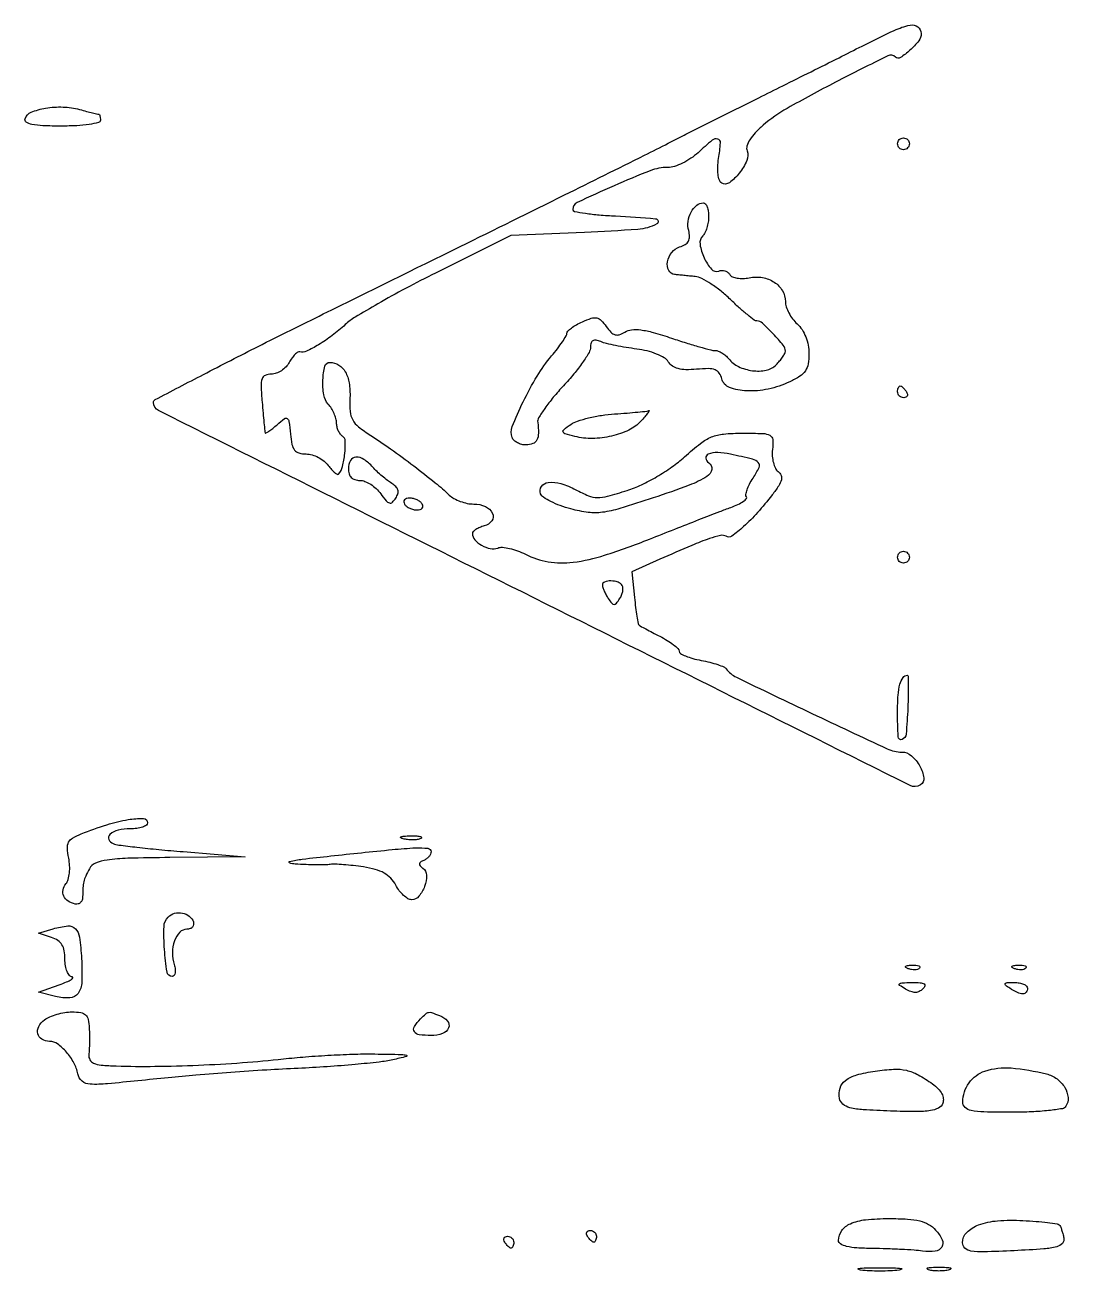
# Model space of a CAD drawing. Extents: x 0 to 1897, y 0 to 3427.
# Drawn here: x 1345.2 to 1521.9, y 2018.1 to 2229.1 of the extents above; entities that cross this region are included whole.
import ezdxf

# ---------------------------------------------------------------- set-up
doc = ezdxf.new("R2010")
doc.units = 0
doc.header["$MEASUREMENT"] = 0

msp = doc.modelspace()

# ---------------------------------------------------------------- linework, layer by layer
for points in [[(1497, 2227.663224, -0.167788), (1496.574317, 2226.430417, -0.04203), (1495.104027, 2224.848899, -0.041463), (1493.485373, 2223.605731, -0.353022), (1492.636733, 2223.6966, 0.322678), (1491.337581, 2223.907773, 0.003211), (1482.47964, 2219.413295, 0.009048), (1474.300988, 2215.008094, 0.050229), (1470.222278, 2212.141983, 0.027199), (1468.906341, 2210.872852, 0.047487), (1467.985108, 2209.671574, 0.061507), (1467.494849, 2208.620543, 0.171657), (1467.516024, 2207.818838, -0.197819), (1467.476393, 2206.180696, -0.062837), (1466.194874, 2204.044217, -0.06704), (1464.516535, 2202.413153, -0.30682), (1463.227796, 2202.359214, -0.171154), (1462.822994, 2202.861645, -0.053091), (1462.595541, 2203.819713, -0.04366), (1462.545657, 2205.074108, -0.028347), (1462.696686, 2206.518323, 0.020697), (1463.012215, 2209.146436, 0.357668), (1462.551487, 2209.807212, 0.247549), (1461.609559, 2209.606049, 0.012982), (1459.216574, 2207.5, -0.039518), (1458.005624, 2206.543231, -0.034002), (1456.598479, 2205.734375, -0.035458), (1455.21366, 2205.176702, -0.078146), (1454.089975, 2205, 0.092827), (1451.125308, 2204.444816, 0.011386), (1445.004594, 2201.907252, 0.0063), (1438.724891, 2199.039488, 0.290211), (1438, 2197.895771, 0.358009), (1438.272769, 2197.563646, 0.011197), (1440.129688, 2197.238707, 0.017145), (1442.470419, 2196.964647, 0.010441), (1445.25, 2196.79381, -0.015421), (1452.032463, 2196.309111, -0.740809), (1452.205924, 2195.423559, -0.104692), (1449.014009, 2194.504275, -0.007953), (1440, 2194), (1427.5, 2193.5), (1414.756344, 2187.12055, 0.006213), (1409.69094, 2184.505604, 0.007534), (1405.010473, 2181.924006, 0.006489), (1401.141972, 2179.646498, 0.050628), (1399.474256, 2178.388561, -0.02467), (1397.262976, 2176.533276, -0.027225), (1394.948888, 2174.969368, -0.025076), (1392.885056, 2173.869247, -0.180345), (1391.779857, 2173.777596, 0.21827), (1391.431154, 2173.722865, 0.050186), (1390.958401, 2173.336034, 0.042918), (1390.455177, 2172.737315, 0.030452), (1389.994674, 2171.990048, -0.069117), (1389.440432, 2171.228949, -0.056058), (1388.661873, 2170.584576, -0.057688), (1387.788072, 2170.147152, -0.087441), (1386.95307, 2170, 0.100948), (1385.918334, 2169.78894, 0.215755), (1385.378026, 2169.201196, 0.090708), (1385.209799, 2167.985063, 0.010713), (1385.387524, 2165.25, 0.001278), (1385.552323, 2163.400531, 0.00188), (1385.707394, 2161.776347, 0.00087), (1385.847132, 2160.393199, 0.035352), (1385.89927, 2160.095012, 0.485357), (1386.042305, 2160.030572, 0.025852), (1386.537295, 2160.322013, 0.024628), (1387.182193, 2160.795257, 0.013312), (1387.929819, 2161.436487, -0.017775), (1389.161081, 2162.473604, -0.331707), (1389.63884, 2162.485025, -0.209264), (1389.937853, 2161.987947, -0.008363), (1390.179819, 2159.841475, 0.027385), (1390.445076, 2158.089764, 0.116858), (1390.890329, 2157.138325, 0.159158), (1391.633301, 2156.646481, 0.06476), (1392.848499, 2156.475537, -0.068952), (1393.849769, 2156.326153, -0.047539), (1394.915783, 2155.89939, -0.047511), (1395.882827, 2155.278518, -0.068537), (1396.588167, 2154.548538, 0.022096), (1397.148173, 2153.849699, 0.038414), (1397.679266, 2153.330303, 0.048646), (1398.116058, 2153.031311, 0.353821), (1398.348991, 2153.073001, 0.117949), (1399.015543, 2154.357308, 0.035607), (1399.395994, 2156.537892, 0.031695), (1399.477532, 2158.672422, 0.253222), (1399.00367, 2159.497732, -0.096376), (1398.619225, 2159.852827, -0.052653), (1398.294828, 2160.409416, -0.049729), (1398.074449, 2161.06756, -0.055993), (1398, 2161.730276, 0.068997), (1397.898585, 2162.461706, 0.035555), (1397.583979, 2163.332678, 0.034518), (1397.125856, 2164.198401, 0.043895), (1396.583759, 2164.921259, -0.144482), (1395.837201, 2166.489849, -0.049354), (1395.688065, 2169.031488, -0.051039), (1396.017777, 2171.337663, -0.351199), (1396.866577, 2171.984687, -0.134291), (1398.365314, 2171.535561, -0.123937), (1399.481166, 2170.375653, -0.092472), (1400.129844, 2168.512321, -0.047647), (1400.266985, 2166.037831, 0.028305), (1400.306871, 2163.655093, 0.107608), (1400.726745, 2162.236284, 0.101677), (1401.711985, 2161.077828, 0.02383), (1403.802171, 2159.599096, -0.012824), (1407.152571, 2157.337752, -0.007413), (1411.069367, 2154.456775, -0.007198), (1414.723107, 2151.601092, -0.022003), (1417.083888, 2149.522992, 0.06555), (1417.876208, 2148.939346, 0.037944), (1418.954251, 2148.447379, 0.03725), (1420.130929, 2148.111813, 0.050879), (1421.226899, 2148, -0.104351), (1423.201787, 2147.583299, -0.178891), (1424.39549, 2146.425952, -0.276522), (1424.277437, 2145.156607, -0.172357), (1423.004126, 2144.290828, 0.033402), (1422.236836, 2144.034377, 0.045235), (1421.588712, 2143.697168, 0.053094), (1421.136723, 2143.334463, 0.19971), (1421, 2143.005813, 0.184433), (1421.398653, 2141.961821, 0.080558), (1422.569442, 2141.014093, 0.077752), (1424.030575, 2140.456542, 0.14494), (1425.282995, 2140.555101, -0.111598), (1426.088191, 2140.671965, -0.035243), (1427.297498, 2140.490922, -0.033208), (1428.659214, 2140.091301, -0.031361), (1429.983254, 2139.50866, 0.078999), (1433.839046, 2138.232693, 0.07085), (1438.052663, 2138.146537, 0.048288), (1443.392252, 2139.32668, 0.015717), (1451, 2142.06459, -0.000566), (1455.258941, 2143.744723, -0.00063), (1459.372991, 2145.356329, -0.000581), (1462.884654, 2146.722154, -0.003304), (1464.759118, 2147.434488, 0.020616), (1465.967548, 2147.942247, 0.038746), (1466.887845, 2148.46486, 0.054913), (1467.433541, 2148.927892, 0.406051), (1467.429215, 2149.237452, -0.244082), (1467.306197, 2149.626037, -0.040524), (1467.509139, 2150.410317, -0.036595), (1467.924614, 2151.373164, -0.024884), (1468.528432, 2152.403049, 0.032016), (1469.543383, 2154.192138, 0.311944), (1469.417884, 2155.00739, 0.143603), (1468.449992, 2155.571955, 0.006645), (1464.704011, 2156.447072, 0.046142), (1462.549959, 2156.715529, 0.102678), (1460.92945, 2156.43257, 0.337825), (1460.52865, 2155.766526, 0.230813), (1461.021353, 2154.986803, -0.308655), (1461.519161, 2153.867462, -0.209535), (1460.711501, 2152.669984, -0.052183), (1457.725475, 2151.190388, -0.008547), (1451.633552, 2149.044493, -0.006522), (1445.983447, 2147.243692, -0.040431), (1443.011128, 2146.595611, -0.065185), (1440.616455, 2146.586809, -0.033721), (1437.674225, 2147.164645, -0.022488), (1435.870329, 2147.735152, -0.028452), (1434.265291, 2148.429257, -0.028792), (1433.026418, 2149.142911, -0.157328), (1432.547393, 2149.737092, -0.252027), (1432.705513, 2150.971866, -0.211579), (1433.856363, 2151.650277, -0.101505), (1435.993145, 2151.464614, -0.051297), (1438.502284, 2150.428837, 0.026869), (1440.66134, 2149.411674, 0.093161), (1442.167881, 2149.10509, 0.070217), (1443.899233, 2149.323046, 0.011074), (1447.197548, 2150.29862, 0.032931), (1449.621572, 2151.254365, 0.022206), (1452.251973, 2152.64326, 0.02201), (1454.785557, 2154.282357, 0.029416), (1456.919686, 2155.997776, -0.017851), (1459.613961, 2158.267929, -0.069447), (1461.495647, 2159.359861, -0.074463), (1463.537432, 2159.856235, -0.022461), (1466.736108, 2160, -0.007552), (1470.228753, 2159.947242, -0.117013), (1471.379261, 2159.637266, -0.255658), (1471.850506, 2158.908585, -0.04704), (1471.816422, 2157.25, 0.045438), (1471.789671, 2156.123619, 0.045675), (1471.967034, 2155.01296, 0.049721), (1472.307453, 2154.077484, 0.114225), (1472.77348, 2153.496247, -0.128623), (1473.265618, 2152.845438, -0.161347), (1473.319488, 2152.095137, -0.084204), (1472.87583, 2151.091633, -0.018444), (1471.77348, 2149.551335, -0.017463), (1469.27265, 2146.539546, -0.027918), (1466.912879, 2144.171826, -0.026914), (1464.915822, 2142.565313, -0.303102), (1463.949129, 2142.53144, 0.19617), (1463.024299, 2142.686534, 0.028362), (1461.147645, 2142.151002, 0.017462), (1458.161133, 2140.993995, 0.003241), (1452.762268, 2138.640994), (1448.024535, 2136.539488), (1448.453192, 2132.162153, 0.005978), (1448.639848, 2130.465461, 0.009016), (1448.846722, 2128.992748, 0.004512), (1449.05417, 2127.759202, 0.17319), (1449.190925, 2127.519585, 0.051822), (1449.425169, 2127.357379, 0.001949), (1450.363897, 2126.846738, 0.003501), (1451.482394, 2126.254016, 0.002455), (1452.75, 2125.601496, -0.019677), (1453.994804, 2124.905482, -0.027402), (1455.045312, 2124.180652, -0.026511), (1455.8169, 2123.515074, -0.204277), (1456, 2123.085611, 0.267098), (1456.216556, 2122.709145, 0.032749), (1457.100889, 2122.269568, 0.031713), (1458.311748, 2121.851539, 0.020896), (1459.747708, 2121.519507, -0.014716), (1461.219624, 2121.198269, -0.019248), (1462.542075, 2120.813982, -0.017094), (1463.601678, 2120.420608, -0.142545), (1463.997708, 2120.105014, 0.127323), (1465.699704, 2118.663442, 0.001628), (1478.505725, 2112.53727, 0.001846), (1491.250414, 2106.548899, 0.109323), (1493.730847, 2106, -0.183797), (1495.340165, 2105.38774, -0.082702), (1496.781388, 2103.600735, -0.094666), (1497.44529, 2101.629702, -0.296602), (1496.87679, 2100.423852, -0.259581), (1495.112182, 2100.343289, -0.000086), (1431.502164, 2132.057114, -0.000082), (1367.859857, 2163.813695, -0.284254), (1367, 2165.203964, -0.278991), (1367.287681, 2165.679409, -0.000553), (1375.445312, 2169.940881, -0.003511), (1384.727024, 2174.693927, -0.002142), (1395.75, 2180.182239, 0.000151), (1418.910567, 2191.598992, 0.000334), (1436.588173, 2200.334321, 0.000232), (1450.163093, 2207.061462, 0.004913), (1454.179012, 2209.103321, -0.001817), (1456.835605, 2210.474809, -0.001812), (1459.504571, 2211.828237, -0.001098), (1463.133425, 2213.641947, -0.00023), (1469.5, 2216.802879, 0.000543), (1473.561136, 2218.82236, 0.000332), (1478.347795, 2221.213078, 0.000333), (1483.085072, 2223.587011, 0.000592), (1486.981855, 2225.548786, -0.007373), (1492.436136, 2228.202567, -0.057582), (1495.110537, 2229.097885, -0.214472), (1496.420795, 2228.812394, -0.237763)], [(1357.743398, 2214, -0.292445), (1357.842661, 2213.936513, -0.045424), (1357.924623, 2213.70625, -0.038589), (1357.981418, 2213.383225, -0.02423), (1358, 2213, -0.346239), (1357.684191, 2212.598617, -0.021695), (1356.104167, 2212.287975, -0.024055), (1353.989965, 2212.070197, -0.013637), (1351.416667, 2212, -0.009454), (1348.270574, 2212.05949, -0.04056), (1346.410538, 2212.281677, -0.09353), (1345.452724, 2212.671461, -0.34223), (1345.249165, 2213.25, -0.219653), (1346.278947, 2214.347473, -0.054506), (1348.711728, 2215.036152, -0.050551), (1351.675745, 2215.231902, -0.057201), (1354.493398, 2214.807938, 0.00201), (1355.659052, 2214.498341, 0.002982), (1356.682862, 2214.237332, 0.001323), (1357.558253, 2214.022171, 0.059662)], [(1495, 2209, -0.099038), (1494.923658, 2208.618362, -0.097945), (1494.70625, 2208.29375, -0.097945), (1494.381638, 2208.076342, -0.099038), (1494, 2208, -0.099038), (1493.618362, 2208.076342, -0.097945), (1493.29375, 2208.29375, -0.097945), (1493.076342, 2208.618362, -0.099038), (1493, 2209, -0.099038), (1493.076342, 2209.381638, -0.097945), (1493.29375, 2209.70625, -0.097945), (1493.618362, 2209.923658, -0.099038), (1494, 2210, -0.099038), (1494.381638, 2209.923658, -0.097945), (1494.70625, 2209.70625, -0.097945), (1494.923658, 2209.381638, -0.099038)], [(1461, 2196.7, -0.038619), (1460.926208, 2195.746055, -0.034983), (1460.70619, 2194.781815, -0.036771), (1460.383972, 2193.945569, -0.086239), (1459.999796, 2193.399796, 0.241071), (1459.544264, 2191.98881, 0.067121), (1460.24038, 2189.696909, 0.071364), (1461.478506, 2187.771205, 0.313632), (1462.717975, 2187.455934, -0.088599), (1463.232532, 2187.550641, -0.079097), (1463.770078, 2187.467977, -0.080405), (1464.247685, 2187.224819, -0.096761), (1464.589255, 2186.855582, 0.159035), (1465.025665, 2186.486659, 0.056358), (1465.822838, 2186.262798, 0.048937), (1466.81715, 2186.1997, 0.040558), (1467.87128, 2186.321989, -0.091511), (1470.12027, 2186.353598, -0.103593), (1472.125755, 2185.564397, -0.114723), (1473.502508, 2184.118743, -0.133928), (1474, 2182.294745, 0.080152), (1474.143779, 2181.40359, 0.041305), (1474.5875, 2180.361321, 0.039688), (1475.234657, 2179.339074, 0.047915), (1476, 2178.5, -0.065281), (1476.81841, 2177.537871, -0.049236), (1477.455208, 2176.302924, -0.04709), (1477.862581, 2174.905132, -0.047404), (1478, 2173.458954, -0.042355), (1477.852423, 2171.71996, -0.107909), (1477.380413, 2170.552817, -0.100097), (1476.439805, 2169.637132, -0.033336), (1474.75, 2168.70123, -0.056716), (1471.108612, 2167.470882, -0.063863), (1467.429244, 2167.157481, -0.079699), (1464.538937, 2167.748313, -0.243211), (1463.239637, 2169.191628, 0.085731), (1462.78933, 2170.181793, 0.15341), (1462.094352, 2170.730678, 0.094536), (1460.956169, 2170.932536, 0.020526), (1458.954657, 2170.824285, -0.026372), (1457.156606, 2170.7481, -0.062367), (1455.830315, 2170.928191, -0.085839), (1454.864122, 2171.372233, -0.102987), (1454.173503, 2172.093785, 0.119078), (1453.485713, 2172.768105, 0.038754), (1452.202689, 2173.405375, 0.035413), (1450.589065, 2173.92713, 0.030123), (1448.828254, 2174.250652, -0.010187), (1447.042828, 2174.505631, -0.009987), (1445.257362, 2174.834587, -0.009915), (1443.703593, 2175.185305, -0.036829), (1442.75, 2175.496513, 0.048157), (1441.935292, 2175.742155, 0.173234), (1441.406461, 2175.664142, 0.20416), (1441.099835, 2175.283787, 0.069034), (1441, 2174.564148, -0.135113), (1440.748888, 2173.651844, -0.018208), (1439.659863, 2171.96624, -0.019924), (1438.184796, 2170.025341, -0.01558), (1436.437831, 2168.03699, 0.014474), (1434.70358, 2166.071892, 0.01987), (1433.268865, 2164.201739, 0.016981), (1432.216811, 2162.598422, 0.172111), (1432.056313, 2161.829831, -0.03341), (1432.181751, 2159.994051, -0.118611), (1431.909336, 2158.8547, -0.178128), (1431.229396, 2158.224528, -0.09904), (1430.106989, 2158, -0.061622), (1429.347088, 2158.094011, -0.060486), (1428.62788, 2158.370489, -0.06586), (1428.05528, 2158.77872, -0.113863), (1427.729995, 2159.26124, -0.18843), (1427.741199, 2161.102547, -0.017951), (1429.586342, 2165.296405, -0.023735), (1431.954314, 2169.653336, -0.038572), (1434.408572, 2173.073714, 0.011305), (1435.401117, 2174.308927, 0.015236), (1436.238768, 2175.472839, 0.012252), (1436.874823, 2176.467702, 0.136932), (1437, 2176.91621, -0.203693), (1437.15619, 2177.283698, -0.031579), (1437.772424, 2177.806849, -0.030899), (1438.622468, 2178.362519, -0.02242), (1439.629529, 2178.877063, -0.027704), (1441.130789, 2179.463033, -0.129973), (1442.04798, 2179.516513, -0.149999), (1442.800237, 2179.107472, -0.041016), (1443.673106, 2178.056319, 0.037761), (1444.464253, 2177.090877, 0.129545), (1445.149183, 2176.669851, 0.153677), (1445.881087, 2176.678242, 0.060528), (1446.804423, 2177.109933, -0.113546), (1447.961477, 2177.508999, -0.058528), (1449.501344, 2177.492175, -0.037475), (1451.628171, 2177.054925, -0.011815), (1454.7293, 2176.091192, 0.00527), (1457.192262, 2175.290283, 0.006924), (1459.457494, 2174.614288, 0.005199), (1461.362566, 2174.095726, 0.063928), (1462.108212, 2174, -0.092492), (1462.636885, 2173.90136, -0.043799), (1463.261578, 2173.594607, -0.041395), (1463.878368, 2173.147968, -0.045993), (1464.389757, 2172.61994, 0.111913), (1466.085742, 2171.275115, 0.079593), (1468.419587, 2170.582034, 0.0832), (1470.747923, 2170.666344, 0.146838), (1472.427672, 2171.57053, 0.021585), (1473.029583, 2172.22678, 0.025484), (1473.538129, 2172.898364, 0.025627), (1473.903111, 2173.499158, 0.124303), (1474, 2173.882867, 0.173482), (1473.644814, 2174.875759, 0.017057), (1471.941216, 2176.813445, 0.016468), (1470.108995, 2178.635269, 0.18963), (1469.181887, 2179, -0.162759), (1468.735001, 2179.149428, -0.00901), (1467.558967, 2180.068576, -0.013164), (1466.185131, 2181.244047, -0.009193), (1464.696485, 2182.637704, 0.023893), (1463.099214, 2184.047295, 0.024988), (1461.397655, 2185.275768, 0.025674), (1459.829426, 2186.18206, 0.092167), (1458.725643, 2186.510081, 0.00016), (1457.781896, 2186.609284, 0.000137), (1456.786595, 2186.713308, 0.000138), (1455.881147, 2186.807438, 0.000392), (1455.25, 2186.872377, -0.257752), (1454.250282, 2187.565559, -0.161064), (1454.04545, 2189.01257, -0.122151), (1454.760345, 2190.605452, -0.150753), (1456.091421, 2191.529016, 0.058032), (1457.041087, 2191.956835, 0.131492), (1457.585407, 2192.518054, 0.13254), (1457.774214, 2193.272941, 0.059399), (1457.633272, 2194.294368, -0.099236), (1457.542069, 2195.866327, -0.08689), (1458.049879, 2197.434244, -0.097861), (1458.987225, 2198.589446, -0.175271), (1460.122445, 2199, -0.233957), (1460.458758, 2198.833522, -0.071875), (1460.742218, 2198.324375, -0.054872), (1460.935924, 2197.580861, -0.036323)], [(1494.5, 2167, -0.082592), (1494.656512, 2166.6179, -0.161196), (1494.6254, 2166.29375, -0.182303), (1494.413961, 2166.078288, -0.108972), (1494.059017, 2166, -0.093332), (1493.654762, 2166.076123, -0.09642), (1493.311086, 2166.29375, -0.099167), (1493.081062, 2166.618444, -0.105053), (1493, 2167, -0.042167), (1493.032345, 2167.382849, -0.061769), (1493.129539, 2167.70625, -0.081139), (1493.272352, 2167.92554, -0.210953), (1493.440983, 2168, -0.151918), (1493.65171, 2167.934461, -0.038439), (1493.933975, 2167.70625, -0.035638), (1494.231006, 2167.382774, -0.029505)], [(1449.517699, 2162.019558, -0.098824), (1447.502788, 2160.52492, -0.05365), (1444.578263, 2159.510046, -0.051688), (1441.339138, 2159.107843, -0.066638), (1438.362789, 2159.445082, -0.008619), (1436.659205, 2159.904009, -0.248623), (1436.343607, 2160.208657, -0.316406), (1436.459488, 2160.58703, -0.012429), (1437.692545, 2161.497204, -0.073472), (1438.81035, 2162.057062, -0.020997), (1440.681266, 2162.586274, -0.020655), (1442.868519, 2163.012304, -0.020574), (1445.086329, 2163.257082, 0.002692), (1447.190207, 2163.413405, 0.004011), (1449.028699, 2163.574819, 0.001773), (1450.594506, 2163.730567, 0.081624), (1450.904988, 2163.815018, -0.75344), (1450.9497, 2163.762772, -0.01858), (1450.664529, 2163.363906, -0.013247), (1450.177921, 2162.767477, -0.006182)], [(1400, 2154, 0.072034), (1400.12513, 2153.135963, 0.121436), (1400.492912, 2152.507295, 0.123915), (1401.104519, 2152.129614, 0.076808), (1401.943296, 2152, -0.093817), (1402.802699, 2151.837315, -0.048418), (1403.781312, 2151.339063, -0.045783), (1404.721263, 2150.610772, -0.051653), (1405.471488, 2149.75, 0.018185), (1406.381915, 2148.552484, 0.150774), (1406.944446, 2148.179817, 0.267252), (1407.443262, 2148.300033, 0.059868), (1408.023814, 2149, 0.067534), (1408.374745, 2149.749394, 0.143205), (1408.386567, 2150.384411, 0.134376), (1408.051396, 2150.952525, 0.05638), (1407.343046, 2151.5, -0.02683), (1406.599187, 2152.007805, -0.01363), (1405.717916, 2152.720313, -0.0135), (1404.846328, 2153.506866, -0.01963), (1404.125182, 2154.25, 0.06141), (1402.623848, 2155.558831, 0.165195), (1401.275615, 2155.927475, 0.253967), (1400.356917, 2155.354122, 0.129576)], [(1409.5, 2148, 0.091204), (1409.846464, 2147.617096, 0.053126), (1410.377112, 2147.29375, 0.050746), (1410.99842, 2147.074178, 0.059645), (1411.618034, 2147, 0.069308), (1412.146634, 2147.073627, 0.14379), (1412.495862, 2147.29375, 0.190139), (1412.613866, 2147.620091, 0.131946), (1412.5, 2148, 0.091204), (1412.153536, 2148.382904, 0.053126), (1411.622888, 2148.70625, 0.050746), (1411.00158, 2148.925822, 0.059645), (1410.381966, 2149, 0.069308), (1409.853366, 2148.926373, 0.14379), (1409.504138, 2148.70625, 0.190139), (1409.386134, 2148.379909, 0.131946)], [(1495, 2139, -0.099038), (1494.923658, 2138.618362, -0.097945), (1494.70625, 2138.29375, -0.097945), (1494.381638, 2138.076342, -0.099038), (1494, 2138, -0.099038), (1493.618362, 2138.076342, -0.097945), (1493.29375, 2138.29375, -0.097945), (1493.076342, 2138.618362, -0.099038), (1493, 2139, -0.099038), (1493.076342, 2139.381638, -0.097945), (1493.29375, 2139.70625, -0.097945), (1493.618362, 2139.923658, -0.099038), (1494, 2140, -0.099038), (1494.381638, 2139.923658, -0.097945), (1494.70625, 2139.70625, -0.097945), (1494.923658, 2139.381638, -0.099038)], [(1443.015313, 2134.25, 0.078687), (1443.084617, 2133.863584, 0.02093), (1443.315379, 2133.279687, 0.02069), (1443.637281, 2132.629313, 0.019985), (1444.015313, 2132, 0.026218), (1444.599576, 2131.20424, 0.218419), (1444.991201, 2131.012661, 0.230801), (1445.377891, 2131.189434, 0.029212), (1445.934017, 2131.952254, 0.045282), (1446.254827, 2132.566909, 0.04929), (1446.448838, 2133.212247, 0.055109), (1446.497356, 2133.792418, 0.132492), (1446.375, 2134.202254, 0.17428), (1445.657081, 2134.77352, 0.078366), (1444.453239, 2134.980939, 0.092609), (1443.387994, 2134.797555, 0.319236)], [(1494.737811, 2113.500478, -0.01086), (1494.447882, 2109.041767, -0.286903), (1493.759026, 2108.127011, -0.510834), (1493.103209, 2108.554814, -0.01206), (1493, 2112.833333, -0.016451), (1493.091688, 2115.619316, -0.04912), (1493.402685, 2117.499089, -0.086109), (1493.919835, 2118.615158, -0.246065), (1494.654478, 2119, -0.405916), (1494.778868, 2118.879095, -0.003316), (1494.811429, 2117.384515, -0.009128), (1494.80592, 2115.609259, -0.005464)], [(1366, 2094, -0.251914), (1365.793368, 2093.615903, -0.064068), (1365.136086, 2093.29375, -0.049716), (1364.18562, 2093.0728, -0.032276), (1363.059017, 2093, 0.056788), (1361.019448, 2092.767604, 0.123552), (1359.626222, 2092.055035, 0.3233), (1359.432421, 2091.215171, 0.205221), (1360.186618, 2090.487687, 0.059181), (1361.111851, 2090.25702, 0.003001), (1364.198569, 2089.884508, 0.004766), (1367.882109, 2089.497917, 0.003432), (1372, 2089.133895), (1382.5, 2088.278291), (1369.785184, 2088.139146, 0.003963), (1362.623729, 2088.004003, 0.027686), (1359.139029, 2087.717079, 0.062569), (1357.176779, 2087.189849, 0.17473), (1356.133796, 2086.25, 0.017031), (1355.510496, 2084.983488, 0.047278), (1355.190417, 2084.045332, 0.044676), (1355.042761, 2083.034287, 0.013932), (1355, 2081.5, -0.085015), (1354.905157, 2080.946227, -0.112004), (1354.632812, 2080.514063, -0.124722), (1354.226183, 2080.271843, -0.12222), (1353.75, 2080.25, -0.094444), (1352.529104, 2080.745763, -0.144021), (1351.788033, 2081.606779, -0.159268), (1351.672559, 2082.664787, -0.121988), (1352.181706, 2083.718943, 0.106271), (1352.549733, 2084.424173, 0.0407), (1352.757513, 2085.517067, 0.037997), (1352.796133, 2086.780173, 0.03802), (1352.643137, 2088.034316, -0.032154), (1352.415732, 2089.732619, -0.137029), (1352.620647, 2090.725447, -0.143168), (1353.304332, 2091.444339, -0.036255), (1354.768633, 2092.158216, -0.01914), (1359.09036, 2093.700896, -0.035526), (1362.710856, 2094.562226, -0.04658), (1365.276613, 2094.740697, -0.407305)], [(1412.269032, 2091.344063, -0.06278), (1411.671085, 2091.185595, -0.030339), (1410.880008, 2091.127736, -0.029507), (1410.036634, 2091.167106, -0.037336), (1409.269032, 2091.307009, -0.087174), (1408.883358, 2091.48334, -0.597527), (1408.900903, 2091.643467, -0.080377), (1409.431793, 2091.764444, -0.012823), (1410.5, 2091.805051, -0.014395), (1411.580113, 2091.787295, -0.052471), (1412.257153, 2091.684921, -0.333666), (1412.386009, 2091.52287, -0.31318)], [(1414, 2089.114659, -0.113781), (1413.907736, 2088.714462, -0.064217), (1413.632812, 2088.296149, -0.058953), (1413.227987, 2087.924023, -0.060098), (1412.75, 2087.659464, 0.051203), (1412.217521, 2087.376963, 0.225342), (1412.040356, 2087.079673, 0.214416), (1412.154878, 2086.743459, 0.046605), (1412.624106, 2086.326131, -0.236484), (1413.228276, 2085.144298, -0.088886), (1412.906374, 2083.259576, -0.087489), (1411.943088, 2081.581064, -0.222376), (1410.701204, 2081, -0.137107), (1410.085292, 2081.172127, -0.049472), (1409.351529, 2081.722899, -0.044471), (1408.625575, 2082.519299, -0.03974), (1408.020909, 2083.460932, 0.067524), (1407.167781, 2084.64031, 0.074451), (1406.05627, 2085.504895, 0.061341), (1404.562067, 2086.118973, 0.029647), (1402.535562, 2086.546938, 0.008877), (1400.834601, 2086.771213, 0.009601), (1399.170573, 2086.928328, 0.009178), (1397.740822, 2087.009314, 0.045008), (1396.933633, 2086.967524, -0.031915), (1396.112126, 2086.903422, -0.005951), (1394.599255, 2086.900154, -0.006354), (1392.827957, 2086.939926, -0.005767), (1391, 2087.025335, -0.077396), (1390.036649, 2087.233393, -0.739995), (1390.054809, 2087.490452, -0.02685), (1392.195734, 2087.863351, -0.003168), (1397, 2088.40575, -0.001227), (1407.423915, 2089.489906, -0.014877), (1411.436853, 2089.777032, -0.03876), (1413.473849, 2089.704066, -0.381409)], [(1373.750467, 2077.25, -0.119872), (1373.789972, 2076.774033, -0.142387), (1373.599099, 2076.367188, -0.127142), (1373.197932, 2076.094891, -0.086062), (1372.650721, 2076, 0.207615), (1371.445581, 2075.47705, 0.102301), (1370.55845, 2074.023843, 0.08308), (1370.198791, 2072.029323, 0.080161), (1370.5, 2070, -0.042577), (1370.673175, 2069.233604, -0.07554), (1370.664344, 2068.5875, -0.117527), (1370.484571, 2068.160442, -0.238994), (1370.168081, 2068, -0.3698), (1369.289233, 2068.752967, -0.021164), (1368.861052, 2072.571777, -0.023866), (1368.777035, 2076.458481, -0.192135), (1369.468828, 2078.068828, -0.132289), (1370.556589, 2078.695035, -0.112536), (1371.884197, 2078.741745, -0.116702), (1373.064022, 2078.21301, -0.15004)], [(1354.807212, 2071.028609, -0.023176), (1354.852572, 2067.050557, -0.142338), (1354.218759, 2065.123239, -0.236365), (1352.845757, 2064.362265, -0.072071), (1350.412296, 2064.611368), (1347.535304, 2065.333447), (1351.017652, 2066.590646, 0.012331), (1352.275756, 2067.080238, 0.03567), (1353.109873, 2067.50089, 0.151185), (1353.345945, 2067.763463, 0.527689), (1353.25, 2067.923922, -0.205331), (1352.766445, 2068.167014, -0.076695), (1352.363046, 2068.829642, -0.05894), (1352.090456, 2069.792002, -0.03959), (1352, 2070.932612, 0.042838), (1351.877738, 2072.357032, 0.094771), (1351.494782, 2073.37375, 0.108265), (1350.803536, 2074.093947, 0.067839), (1349.75, 2074.609044), (1347.5, 2075.352864), (1350, 2076.071356, -0.043722), (1352.498964, 2076.558351, -0.232663), (1353.767912, 2076.092107, -0.158609), (1354.462824, 2074.642043, -0.01864)], [(1496.729167, 2069.395833, -0.126455), (1496.402231, 2069.202593, -0.060344), (1495.916927, 2069.123424, -0.05415), (1495.359369, 2069.160852, -0.051402), (1494.8125, 2069.316886, -0.054073), (1494.395823, 2069.538436, -0.470617), (1494.37858, 2069.720685, -0.168741), (1494.670344, 2069.862007, -0.018894), (1495.416667, 2069.921053, -0.028489), (1496.112848, 2069.910055, -0.077125), (1496.592839, 2069.799335, -0.208169), (1496.77538, 2069.614691, -0.296942)], [(1514.729167, 2069.395833, -0.126455), (1514.402231, 2069.202593, -0.060344), (1513.916927, 2069.123424, -0.05415), (1513.359369, 2069.160852, -0.051402), (1512.8125, 2069.316886, -0.054073), (1512.395823, 2069.538436, -0.470617), (1512.37858, 2069.720685, -0.168741), (1512.670344, 2069.862007, -0.018894), (1513.416667, 2069.921053, -0.028489), (1514.112848, 2069.910055, -0.077125), (1514.592839, 2069.799335, -0.208169), (1514.77538, 2069.614691, -0.296942)], [(1497.296375, 2065.896375, -0.081552), (1496.680266, 2065.454056, -0.112876), (1496.020993, 2065.296134, -0.092968), (1495.263915, 2065.430066, -0.04153), (1494.346375, 2065.865967, -0.016776), (1493.347199, 2066.492498, -0.471567), (1493.321412, 2066.760595, -0.18983), (1493.711408, 2066.930193, -0.006175), (1495.45, 2066.969591, -0.016922), (1496.836765, 2066.936951, -0.117828), (1497.481747, 2066.743112, -0.358555), (1497.610071, 2066.397715, -0.113627)], [(1515, 2066, -0.163584), (1514.775753, 2065.332924, -0.234725), (1514.227035, 2065.060308, -0.112355), (1513.301377, 2065.270972, -0.031558), (1512, 2066, -0.023197), (1511.271114, 2066.520491, -0.409657), (1511.237851, 2066.781653, -0.220444), (1511.555791, 2066.949578, -0.011293), (1512.75, 2066.984687, -0.042523), (1513.611405, 2066.917196, -0.062416), (1514.339062, 2066.701752, -0.082215), (1514.832025, 2066.381177, -0.210568)], [(1356.115154, 2059.25, -0.007771), (1356.146233, 2058.068944, -0.006183), (1356.144191, 2056.79375, -0.006256), (1356.112891, 2055.611982, -0.015597), (1356.052296, 2054.75, 0.146963), (1356.221542, 2053.872175, 0.176578), (1356.83954, 2053.309086, 0.076514), (1358.140446, 2052.995336, 0.013097), (1360.687142, 2052.848134, 0.010817), (1367.233764, 2052.783253, 0.007628), (1374.590397, 2052.98178, 0.007538), (1382.070744, 2053.410959, 0.009407), (1389, 2054.044671, -0.008392), (1392.764796, 2054.396692, -0.005704), (1397.059375, 2054.676412, -0.005748), (1401.212119, 2054.851502, -0.011475), (1404.5, 2054.876796, -0.001353), (1409.014499, 2054.795699, -0.075016), (1409.846254, 2054.652563, -0.750121), (1409.838353, 2054.436411, -0.007165), (1407.5, 2053.882052, -0.026759), (1405.229165, 2053.504069, -0.005378), (1401.15, 2053.091994, -0.005667), (1396.38752, 2052.716939, -0.005266), (1391.5, 2052.439399, 0.003859), (1386.176942, 2052.152149, 0.002578), (1380.0875, 2051.744856, 0.002595), (1374.187779, 2051.28889, 0.005097), (1369.5, 2050.853944, -0.001534), (1359.234247, 2049.827622, -0.03469), (1356.264024, 2049.746743, -0.163846), (1354.90031, 2050.270875, -0.174478), (1354.174226, 2051.5, 0.077104), (1353.511008, 2053.363008, 0.054692), (1352.24679, 2055.190516, 0.057265), (1350.748789, 2056.563648, 0.158182), (1349.404029, 2057, -0.135632), (1348.100778, 2057.360149, -0.202397), (1347.411579, 2058.301123, -0.182366), (1347.570364, 2059.53481, -0.113142), (1348.538354, 2060.651704, -0.056991), (1349.446773, 2061.168833, -0.030408), (1350.665718, 2061.603938, -0.029839), (1351.980604, 2061.901284, -0.040707), (1353.19113, 2062, -0.037091), (1354.694154, 2061.888349, -0.152783), (1355.505327, 2061.494991, -0.155792), (1355.938777, 2060.714526, -0.039023)], [(1415.418213, 2061.393011, -0.12036), (1416.774199, 2060.453388, -0.287869), (1416.966609, 2059.295521, -0.212506), (1415.943856, 2058.330999, -0.084531), (1414, 2058, -0.034446), (1412.006337, 2058.137512, -0.218828), (1411.172154, 2058.670545, -0.293079), (1411.171179, 2059.520493, -0.054141), (1412.2, 2060.8, -0.011823), (1413.134898, 2061.691699, -0.139873), (1413.57975, 2061.912192, -0.128462), (1414.088412, 2061.874839, -0.009395)], [(1498.913415, 2049.813771, -0.042762), (1499.869755, 2048.99513, -0.073237), (1500.488224, 2048.148903, -0.092593), (1500.746876, 2047.313529, -0.121089), (1500.647228, 2046.523074, -0.18209), (1499.932041, 2045.718487, -0.08442), (1498.582628, 2045.278066, -0.038748), (1496.222042, 2045.113546, -0.006832), (1491.776827, 2045.209303, -0.006536), (1487.149095, 2045.432871, -0.045791), (1484.917947, 2045.776612, -0.114004), (1483.742578, 2046.375742, -0.172552), (1483.167279, 2047.35622, -0.122519), (1483.262467, 2049.087097, -0.156167), (1484.17135, 2050.391418, -0.097217), (1486.073897, 2051.330595, -0.029699), (1489.230132, 2051.987972, -0.02403), (1492.336063, 2052.293054, -0.067786), (1494.504377, 2052.107201, -0.071524), (1496.477573, 2051.3562, -0.029015)], [(1518.214165, 2051.494973, -0.096419), (1520.000888, 2050.648339, -0.099238), (1521.318321, 2049.200326, -0.113503), (1521.864, 2047.521977, -0.161863), (1521.505531, 2046.008949, -0.21826), (1520.906084, 2045.609803, -0.011703), (1518.585599, 2045.296379, -0.016556), (1515.720568, 2045.073198, -0.011158), (1512.440983, 2045, -0.005528), (1507.626625, 2045.05323, -0.045798), (1505.45678, 2045.300889, -0.136949), (1504.419183, 2045.837626, -0.21298), (1504.031803, 2046.75, -0.151929), (1505.101569, 2049.981115, -0.157959), (1507.801011, 2051.975032, -0.10202), (1512.219665, 2052.5057, -0.041637)], [(1499.442974, 2025.063013, -0.07185), (1500.555279, 2023.409316, -0.256334), (1500.489789, 2022.179532, -0.229891), (1499.383514, 2021.480081, -0.060879), (1497.234187, 2021.501006, 0.015533), (1495.803393, 2021.644969, 0.004642), (1493.614105, 2021.776339, 0.00465), (1491.151952, 2021.878209, 0.005017), (1488.75, 2021.9311, -0.013116), (1486.106377, 2022.03217, -0.042344), (1484.369019, 2022.293113, -0.074424), (1483.339461, 2022.707071, -0.266003), (1483, 2023.3, -0.159632), (1483.545375, 2024.964702, -0.133022), (1485.007687, 2026.130669, -0.077296), (1487.589874, 2026.801967, -0.025019), (1491.545012, 2027, -0.014168), (1494.708759, 2026.910337, -0.045992), (1496.782766, 2026.599881, -0.069248), (1498.26042, 2026.011778, -0.079713)], [(1520.383885, 2025.937712, -0.090116), (1520.570138, 2025.660777, -0.018655), (1520.786095, 2025.11216, -0.01904), (1520.991548, 2024.447115, -0.016936), (1521.154931, 2023.741983, -0.23006), (1520.908103, 2022.808241, -0.15283), (1519.950365, 2022.212045, -0.046233), (1517.767952, 2021.857411, -0.005199), (1512.75, 2021.564583, -0.004707), (1507.600699, 2021.366349, -0.045713), (1505.423601, 2021.502154, -0.150081), (1504.401338, 2021.997978, -0.20825), (1504, 2022.919786, -0.200178), (1504.725431, 2024.65914, -0.107576), (1506.720485, 2025.927239, -0.069194), (1509.938224, 2026.625551, -0.031973), (1514.228954, 2026.675383, -0.006742), (1516.455096, 2026.528703, -0.010001), (1518.400159, 2026.33496, -0.005571), (1520.020504, 2026.122423, -0.165851)], [(1428, 2023, -0.042167), (1427.967655, 2022.617151, -0.061769), (1427.870461, 2022.29375, -0.081139), (1427.727648, 2022.07446, -0.210953), (1427.559017, 2022, -0.151918), (1427.34829, 2022.065539, -0.038439), (1427.066025, 2022.29375, -0.035638), (1426.768994, 2022.617226, -0.029505), (1426.5, 2023, -0.082592), (1426.343488, 2023.3821, -0.161196), (1426.3746, 2023.70625, -0.182303), (1426.586039, 2023.921712, -0.108972), (1426.940983, 2024, -0.093332), (1427.345238, 2023.923877, -0.09642), (1427.688914, 2023.70625, -0.099167), (1427.918938, 2023.381556, -0.105053)], [(1442, 2024, -0.042167), (1441.967655, 2023.617151, -0.061769), (1441.870461, 2023.29375, -0.081139), (1441.727648, 2023.07446, -0.210953), (1441.559017, 2023, -0.151918), (1441.34829, 2023.065539, -0.038439), (1441.066025, 2023.29375, -0.035638), (1440.768994, 2023.617226, -0.029505), (1440.5, 2024, -0.082592), (1440.343488, 2024.3821, -0.161196), (1440.3746, 2024.70625, -0.182303), (1440.586039, 2024.921712, -0.108972), (1440.940983, 2025, -0.093332), (1441.345238, 2024.923877, -0.09642), (1441.688914, 2024.70625, -0.099167), (1441.918938, 2024.381556, -0.105053)], [(1493.25, 2018.276604, -0.019375), (1491.770235, 2018.150935, -0.011494), (1490, 2018.110234, -0.011494), (1488.229765, 2018.150935, -0.019375), (1486.75, 2018.276604, -0.108536), (1486.333801, 2018.423685, -0.707215), (1486.364063, 2018.56145, -0.025693), (1487.670434, 2018.655793, -0.005179), (1490, 2018.679926, -0.005179), (1492.329566, 2018.655793, -0.025693), (1493.635937, 2018.56145, -0.707215), (1493.666199, 2018.423685, -0.108536)], [(1501.75, 2018.310674, -0.039571), (1500.952734, 2018.168469, -0.024357), (1500, 2018.122029, -0.024357), (1499.047266, 2018.168469, -0.039571), (1498.25, 2018.310674, -0.161593), (1497.99086, 2018.478988, -0.542911), (1498.042187, 2018.633659, -0.052887), (1498.748017, 2018.740287, -0.011065), (1500, 2018.767997, -0.011065), (1501.251983, 2018.740287, -0.052887), (1501.957813, 2018.633659, -0.542911), (1502.00914, 2018.478988, -0.161593)]]:
    msp.add_lwpolyline(points, format="xyb", close=True)

doc.saveas('drawing.dxf')
